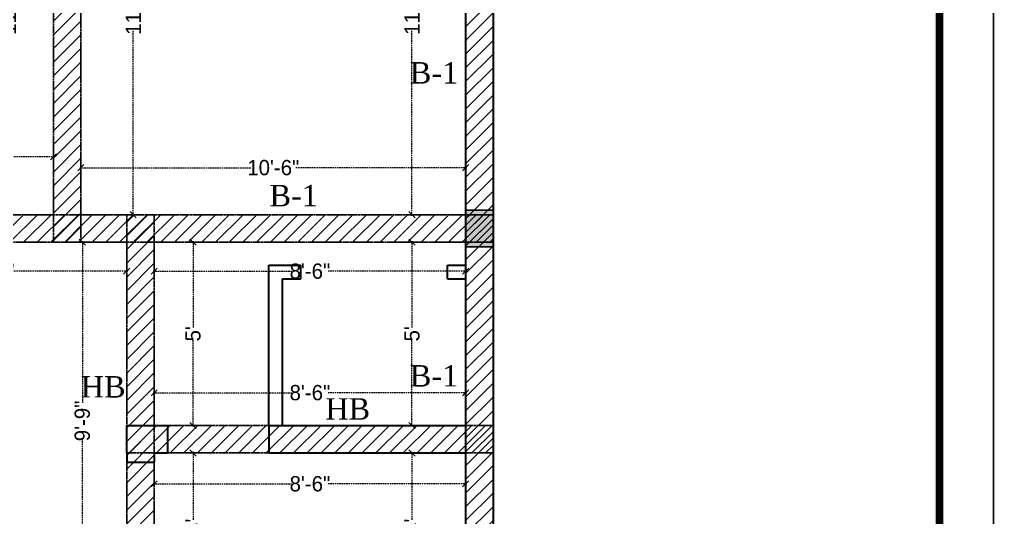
# Model space of a CAD drawing. Header units: millimetres. Extents: x -6808 to 215771, y -89660 to -16303.
# Drawn here: x 100634.1 to 100953.1, y -47631.4 to -47468.4 of the extents above; entities that cross this region are included whole.
import ezdxf

# ---------------------------------------------------------------- set-up
doc = ezdxf.new("R2010")
doc.units = ezdxf.units.MM
doc.header["$PDMODE"] = 35
doc.linetypes.add('CENTER2', pattern=[1.125, 0.75, -0.125, 0.125, -0.125])
doc.linetypes.add('DASHED', pattern=[0.75, 0.5, -0.25])
doc.layers.get('0').update_dxf_attribs({"color": 8})
for name, color, linetype, lineweight in [('beam', 6, 'CENTER2', 30), ('column', 5, 'Continuous', 30), ('wall', 7, 'Continuous', 35)]:
    doc.layers.add(name, color=color, linetype=linetype, lineweight=lineweight)
doc.layers.add('Beam Text', color=6, linetype='Continuous')
doc.layers.add('FORMAT', color=7, linetype='Continuous')
doc.styles.add('SAJ', font='eurr____.ttf')
doc.styles.get("Standard").update_dxf_attribs({"font": 'times.ttf'})
doc.dimstyles.new('SAJ', dxfattribs={"dimtxt": 5, "dimasz": 2, "dimexe": 1, "dimexo": 1, "dimgap": 0.09375, "dimtad": 0, "dimdec": 1, "dimzin": 0, "dimdsep": 46, "dimlunit": 4, "dimtxsty": 'SAJ', "dimblk": 'OBLIQUE', "dimcen": 0.125, "dimdle": 0.375, "dimadec": 0, "dimazin": 0, "dimtfac": 1, "dimtdec": 1, "dimtofl": 0, "dimtmove": 0, "dimatfit": 3, "dimldrblk": 'OBLIQUE', "dimfxl": 1, "dimtolj": 1, "dimtzin": 0, "dimlwd": 5, "dimlwe": 5, "dimarcsym": 1})
pattern_1 = [(45, (-433.7855, -2528.9853), (-2.24506403, 2.24506403), [])]
pattern_2 = [(45, (-433.7855, -2856.4853), (-2.24506403, 2.24506403), [])]
pattern_3 = [(45, (-148.7855, -2528.9853), (-2.24506403, 2.24506403), [])]

# ---------------------------------------------------------------- blocks, each defined once
blk = doc.blocks.new('c1')
at = {"layer": 'column'}
blk.add_hatch(color=256, dxfattribs=at).paths.add_polyline_path([(58376.49, -43564.36), (58385.49, -43564.36), (58385.49, -43552.36), (58376.49, -43552.36)])
for p, q in [((58376.49, -43552.36), (58376.49, -43564.36)), ((58376.49, -43552.36), (58385.49, -43552.36)), ((58385.49, -43564.36), (58385.49, -43552.36)), ((58376.49, -43564.36), (58385.49, -43564.36))]:
    blk.add_line(p, q, dxfattribs=at)
blk = doc.blocks.new('_Oblique')
at = {"color": 0, "linetype": 'ByBlock', "lineweight": -2}
blk.add_line((-0.5, -0.5), (0.5, 0.5), dxfattribs=at)
blk = doc.blocks.new('*D1093')
at = {"layer": 'Beam Text', "color": 0, "linetype": 'DASHED', "lineweight": 5, "transparency": 16777216}
for p, q in [((100503.87, -47513.34), (100567.46, -47513.34)), ((100504.25, -47531.27), (100504.25, -47512.34)), ((100645.62, -47513.34), (100582.03, -47513.34)), ((100645.25, -47531.27), (100645.25, -47512.34))]:
    blk.add_line(p, q, dxfattribs=at)
at = {"layer": 'Defpoints', "color": 0, "linetype": 'Continuous', "transparency": 16777216}
for p in [(100645.25, -47513.34), (100504.25, -47532.27), (100645.25, -47532.27)]:
    blk.add_point(p, dxfattribs=at)
at = {"layer": 'Beam Text', "color": 0, "linetype": 'Continuous', "lineweight": 5, "transparency": 16777216, "xscale": 2, "yscale": 2, "zscale": 2, "rotation": 180}
blk.add_blockref('_Oblique', (100504.25, -47513.34), dxfattribs=at)
at = {"layer": 'Beam Text', "color": 0, "linetype": 'Continuous', "lineweight": 5, "transparency": 16777216, "xscale": 2, "yscale": 2, "zscale": 2}
blk.add_blockref('_Oblique', (100645.25, -47513.34), dxfattribs=at)
at = {"layer": 'Beam Text', "color": 0, "linetype": 'Continuous', "lineweight": 18, "transparency": 16777216, "insert": (100574.75, -47513.34), "char_height": 5, "attachment_point": 5, "style": 'SAJ'}
blk.add_mtext('\\A1;11\'-9"', dxfattribs=at)
blk = doc.blocks.new('*D1095')
at = {"layer": 'Beam Text', "color": 0, "linetype": 'DASHED', "lineweight": 5, "transparency": 16777216}
for p, q in [((100630.46, -47393.4), (100630.46, -47453.92)), ((100644.25, -47393.77), (100629.46, -47393.77)), ((100630.46, -47532.65), (100630.46, -47472.12)), ((100644.25, -47532.27), (100629.46, -47532.27))]:
    blk.add_line(p, q, dxfattribs=at)
at = {"layer": 'Defpoints', "color": 0, "linetype": 'Continuous', "transparency": 16777216}
for p in [(100645.25, -47393.77), (100630.46, -47532.27), (100645.25, -47532.27)]:
    blk.add_point(p, dxfattribs=at)
at = {"layer": 'Beam Text', "color": 0, "linetype": 'Continuous', "lineweight": 5, "transparency": 16777216, "xscale": 2, "yscale": 2, "zscale": 2}
for p, rotation in [((100630.46, -47393.77), 90), ((100630.46, -47532.27), 270)]:
    blk.add_blockref('_Oblique', p, dxfattribs=dict(at, rotation=rotation))
at = {"layer": 'Beam Text', "color": 0, "linetype": 'Continuous', "lineweight": 18, "transparency": 16777216, "insert": (100630.46, -47463.02), "char_height": 5, "attachment_point": 5, "rotation": 90, "style": 'SAJ'}
blk.add_mtext('\\A1;11\'-6{\\H1.000000x;\\S1/2;}"', dxfattribs=at)
blk = doc.blocks.new('*D1097')
at = {"layer": 'Beam Text', "color": 0, "linetype": 'DASHED', "lineweight": 5, "transparency": 16777216}
for p, q in [((100762.67, -47393.4), (100762.67, -47453.92)), ((100779.25, -47393.77), (100761.67, -47393.77)), ((100762.67, -47532.65), (100762.67, -47472.12)), ((100779.25, -47532.27), (100761.67, -47532.27))]:
    blk.add_line(p, q, dxfattribs=at)
at = {"layer": 'Defpoints', "color": 0, "linetype": 'Continuous', "transparency": 16777216}
for p in [(100780.25, -47393.77), (100762.67, -47532.27), (100780.25, -47532.27)]:
    blk.add_point(p, dxfattribs=at)
at = {"layer": 'Beam Text', "color": 0, "linetype": 'Continuous', "lineweight": 5, "transparency": 16777216, "xscale": 2, "yscale": 2, "zscale": 2}
for p, rotation in [((100762.67, -47393.77), 90), ((100762.67, -47532.27), 270)]:
    blk.add_blockref('_Oblique', p, dxfattribs=dict(at, rotation=rotation))
at = {"layer": 'Beam Text', "color": 0, "linetype": 'Continuous', "lineweight": 18, "transparency": 16777216, "insert": (100762.67, -47463.02), "char_height": 5, "attachment_point": 5, "rotation": 90, "style": 'SAJ'}
blk.add_mtext('\\A1;11\'-6{\\H1.000000x;\\S1/2;}"', dxfattribs=at)
blk = doc.blocks.new('*D1098')
at = {"layer": 'Beam Text', "color": 0, "linetype": 'DASHED', "lineweight": 5, "transparency": 16777216}
for p, q in [((100671.38, -47393.4), (100671.38, -47453.92)), ((100655.25, -47393.77), (100672.38, -47393.77)), ((100671.38, -47532.65), (100671.38, -47472.12)), ((100655.25, -47532.27), (100672.38, -47532.27))]:
    blk.add_line(p, q, dxfattribs=at)
at = {"layer": 'Defpoints', "color": 0, "linetype": 'Continuous', "transparency": 16777216}
for p in [(100654.25, -47393.77), (100654.25, -47532.27), (100671.38, -47532.27)]:
    blk.add_point(p, dxfattribs=at)
at = {"layer": 'Beam Text', "color": 0, "linetype": 'Continuous', "lineweight": 5, "transparency": 16777216, "xscale": 2, "yscale": 2, "zscale": 2}
for p, rotation in [((100671.38, -47393.77), 90), ((100671.38, -47532.27), 270)]:
    blk.add_blockref('_Oblique', p, dxfattribs=dict(at, rotation=rotation))
at = {"layer": 'Beam Text', "color": 0, "linetype": 'Continuous', "lineweight": 18, "transparency": 16777216, "insert": (100671.38, -47463.02), "char_height": 5, "attachment_point": 5, "rotation": 90, "style": 'SAJ'}
blk.add_mtext('\\A1;11\'-6{\\H1.000000x;\\S1/2;}"', dxfattribs=at)
blk = doc.blocks.new('*D1099')
at = {"layer": 'Beam Text', "color": 0, "linetype": 'DASHED', "lineweight": 5, "transparency": 16777216}
for p, q in [((100653.87, -47516.89), (100709.96, -47516.89)), ((100654.25, -47531.27), (100654.25, -47515.89)), ((100780.62, -47516.89), (100724.53, -47516.89)), ((100780.25, -47531.27), (100780.25, -47515.89))]:
    blk.add_line(p, q, dxfattribs=at)
at = {"layer": 'Defpoints', "color": 0, "linetype": 'Continuous', "transparency": 16777216}
for p in [(100780.25, -47516.89), (100654.25, -47532.27), (100780.25, -47532.27)]:
    blk.add_point(p, dxfattribs=at)
at = {"layer": 'Beam Text', "color": 0, "linetype": 'Continuous', "lineweight": 5, "transparency": 16777216, "xscale": 2, "yscale": 2, "zscale": 2, "rotation": 180}
blk.add_blockref('_Oblique', (100654.25, -47516.89), dxfattribs=at)
at = {"layer": 'Beam Text', "color": 0, "linetype": 'Continuous', "lineweight": 5, "transparency": 16777216, "xscale": 2, "yscale": 2, "zscale": 2}
blk.add_blockref('_Oblique', (100780.25, -47516.89), dxfattribs=at)
at = {"layer": 'Beam Text', "color": 0, "linetype": 'Continuous', "lineweight": 18, "transparency": 16777216, "insert": (100717.25, -47516.89), "char_height": 5, "attachment_point": 5, "style": 'SAJ'}
blk.add_mtext('\\A1;10\'-6"', dxfattribs=at)
blk = doc.blocks.new('*D1120')
at = {"layer": 'Beam Text', "color": 0, "linetype": 'DASHED', "lineweight": 5, "transparency": 16777216}
for p, q in [((100678.25, -47542.27), (100678.25, -47551.78)), ((100780.25, -47542.27), (100780.25, -47551.78)), ((100677.87, -47550.78), (100723.3, -47550.78)), ((100780.62, -47550.78), (100735.19, -47550.78))]:
    blk.add_line(p, q, dxfattribs=at)
at = {"layer": 'Defpoints', "color": 0, "linetype": 'Continuous', "transparency": 16777216}
for p in [(100678.25, -47541.27), (100780.25, -47541.27), (100780.25, -47550.78)]:
    blk.add_point(p, dxfattribs=at)
at = {"layer": 'Beam Text', "color": 0, "linetype": 'Continuous', "lineweight": 5, "transparency": 16777216, "xscale": 2, "yscale": 2, "zscale": 2, "rotation": 180}
blk.add_blockref('_Oblique', (100678.25, -47550.78), dxfattribs=at)
at = {"layer": 'Beam Text', "color": 0, "linetype": 'Continuous', "lineweight": 5, "transparency": 16777216, "xscale": 2, "yscale": 2, "zscale": 2}
blk.add_blockref('_Oblique', (100780.25, -47550.78), dxfattribs=at)
at = {"layer": 'Beam Text', "color": 0, "linetype": 'Continuous', "lineweight": 18, "transparency": 16777216, "insert": (100729.25, -47550.78), "char_height": 5, "attachment_point": 5, "style": 'SAJ'}
blk.add_mtext('\\A1;8\'-6"', dxfattribs=at)
blk = doc.blocks.new('*D1121')
at = {"layer": 'Beam Text', "color": 0, "linetype": 'DASHED', "lineweight": 5, "transparency": 16777216}
for p, q in [((100779.25, -47541.27), (100761.67, -47541.27)), ((100762.67, -47540.9), (100762.67, -47569.19)), ((100762.67, -47601.65), (100762.67, -47573.36)), ((100779.25, -47601.27), (100761.67, -47601.27))]:
    blk.add_line(p, q, dxfattribs=at)
at = {"layer": 'Defpoints', "color": 0, "linetype": 'Continuous', "transparency": 16777216}
for p in [(100780.25, -47541.27), (100762.67, -47601.27), (100780.25, -47601.27)]:
    blk.add_point(p, dxfattribs=at)
at = {"layer": 'Beam Text', "color": 0, "linetype": 'Continuous', "lineweight": 5, "transparency": 16777216, "xscale": 2, "yscale": 2, "zscale": 2}
for p, rotation in [((100762.67, -47541.27), 90), ((100762.67, -47601.27), 270)]:
    blk.add_blockref('_Oblique', p, dxfattribs=dict(at, rotation=rotation))
at = {"layer": 'Beam Text', "color": 0, "linetype": 'Continuous', "lineweight": 18, "transparency": 16777216, "insert": (100762.67, -47571.27), "char_height": 5, "attachment_point": 5, "rotation": 90, "style": 'SAJ'}
blk.add_mtext("\\A1;5'", dxfattribs=at)
blk = doc.blocks.new('*D1122')
at = {"layer": 'Beam Text', "color": 0, "linetype": 'DASHED', "lineweight": 5, "transparency": 16777216}
for p, q in [((100679.25, -47541.27), (100691.96, -47541.27)), ((100690.96, -47540.9), (100690.96, -47569.19)), ((100690.96, -47601.65), (100690.96, -47573.36)), ((100679.25, -47601.27), (100691.96, -47601.27))]:
    blk.add_line(p, q, dxfattribs=at)
at = {"layer": 'Defpoints', "color": 0, "linetype": 'Continuous', "transparency": 16777216}
for p in [(100678.25, -47541.27), (100678.25, -47601.27), (100690.96, -47601.27)]:
    blk.add_point(p, dxfattribs=at)
at = {"layer": 'Beam Text', "color": 0, "linetype": 'Continuous', "lineweight": 5, "transparency": 16777216, "xscale": 2, "yscale": 2, "zscale": 2}
for p, rotation in [((100690.96, -47541.27), 90), ((100690.96, -47601.27), 270)]:
    blk.add_blockref('_Oblique', p, dxfattribs=dict(at, rotation=rotation))
at = {"layer": 'Beam Text', "color": 0, "linetype": 'Continuous', "lineweight": 18, "transparency": 16777216, "insert": (100690.96, -47571.27), "char_height": 5, "attachment_point": 5, "rotation": 90, "style": 'SAJ'}
blk.add_mtext("\\A1;5'", dxfattribs=at)
blk = doc.blocks.new('*D1100')
at = {"layer": 'Beam Text', "color": 0, "linetype": 'DASHED', "lineweight": 5, "transparency": 16777216}
for p, q in [((100677.87, -47590.55), (100723.3, -47590.55)), ((100678.25, -47600.27), (100678.25, -47589.55)), ((100780.62, -47590.55), (100735.19, -47590.55)), ((100780.25, -47600.27), (100780.25, -47589.55))]:
    blk.add_line(p, q, dxfattribs=at)
at = {"layer": 'Defpoints', "color": 0, "linetype": 'Continuous', "transparency": 16777216}
for p in [(100780.25, -47590.55), (100678.25, -47601.27), (100780.25, -47601.27)]:
    blk.add_point(p, dxfattribs=at)
at = {"layer": 'Beam Text', "color": 0, "linetype": 'Continuous', "lineweight": 5, "transparency": 16777216, "xscale": 2, "yscale": 2, "zscale": 2, "rotation": 180}
blk.add_blockref('_Oblique', (100678.25, -47590.55), dxfattribs=at)
at = {"layer": 'Beam Text', "color": 0, "linetype": 'Continuous', "lineweight": 5, "transparency": 16777216, "xscale": 2, "yscale": 2, "zscale": 2}
blk.add_blockref('_Oblique', (100780.25, -47590.55), dxfattribs=at)
at = {"layer": 'Beam Text', "color": 0, "linetype": 'Continuous', "lineweight": 18, "transparency": 16777216, "insert": (100729.25, -47590.55), "char_height": 5, "attachment_point": 5, "style": 'SAJ'}
blk.add_mtext('\\A1;8\'-6"', dxfattribs=at)
blk = doc.blocks.new('*D1123')
at = {"layer": 'Beam Text', "color": 0, "linetype": 'DASHED', "lineweight": 5, "transparency": 16777216}
for p, q in [((100678.25, -47611.27), (100678.25, -47621.38)), ((100780.25, -47611.27), (100780.25, -47621.38)), ((100677.87, -47620.38), (100723.3, -47620.38)), ((100780.62, -47620.38), (100735.19, -47620.38))]:
    blk.add_line(p, q, dxfattribs=at)
at = {"layer": 'Defpoints', "color": 0, "linetype": 'Continuous', "transparency": 16777216}
for p in [(100678.25, -47610.27), (100780.25, -47610.27), (100780.25, -47620.38)]:
    blk.add_point(p, dxfattribs=at)
at = {"layer": 'Beam Text', "color": 0, "linetype": 'Continuous', "lineweight": 5, "transparency": 16777216, "xscale": 2, "yscale": 2, "zscale": 2, "rotation": 180}
blk.add_blockref('_Oblique', (100678.25, -47620.38), dxfattribs=at)
at = {"layer": 'Beam Text', "color": 0, "linetype": 'Continuous', "lineweight": 5, "transparency": 16777216, "xscale": 2, "yscale": 2, "zscale": 2}
blk.add_blockref('_Oblique', (100780.25, -47620.38), dxfattribs=at)
at = {"layer": 'Beam Text', "color": 0, "linetype": 'Continuous', "lineweight": 18, "transparency": 16777216, "insert": (100729.25, -47620.38), "char_height": 5, "attachment_point": 5, "style": 'SAJ'}
blk.add_mtext('\\A1;8\'-6"', dxfattribs=at)
blk = doc.blocks.new('*D1101')
at = {"layer": 'Beam Text', "color": 0, "linetype": 'DASHED', "lineweight": 5, "transparency": 16777216}
for p, q in [((100679.25, -47610.27), (100691.96, -47610.27)), ((100690.96, -47609.9), (100690.96, -47632.25)), ((100690.96, -47658.65), (100690.96, -47636.3)), ((100679.25, -47658.27), (100691.96, -47658.27))]:
    blk.add_line(p, q, dxfattribs=at)
at = {"layer": 'Defpoints', "color": 0, "linetype": 'Continuous', "transparency": 16777216}
for p in [(100678.25, -47610.27), (100678.25, -47658.27), (100690.96, -47658.27)]:
    blk.add_point(p, dxfattribs=at)
at = {"layer": 'Beam Text', "color": 0, "linetype": 'Continuous', "lineweight": 5, "transparency": 16777216, "xscale": 2, "yscale": 2, "zscale": 2}
for p, rotation in [((100690.96, -47610.27), 90), ((100690.96, -47658.27), 270)]:
    blk.add_blockref('_Oblique', p, dxfattribs=dict(at, rotation=rotation))
at = {"layer": 'Beam Text', "color": 0, "linetype": 'Continuous', "lineweight": 18, "transparency": 16777216, "insert": (100690.96, -47634.27), "char_height": 5, "attachment_point": 5, "rotation": 90, "style": 'SAJ'}
blk.add_mtext("\\A1;4'", dxfattribs=at)
blk = doc.blocks.new('*D1102')
at = {"layer": 'Beam Text', "color": 0, "linetype": 'DASHED', "lineweight": 5, "transparency": 16777216}
for p, q in [((100779.25, -47610.27), (100761.67, -47610.27)), ((100762.67, -47609.9), (100762.67, -47632.25)), ((100762.67, -47658.65), (100762.67, -47636.3)), ((100779.25, -47658.27), (100761.67, -47658.27))]:
    blk.add_line(p, q, dxfattribs=at)
at = {"layer": 'Defpoints', "color": 0, "linetype": 'Continuous', "transparency": 16777216}
for p in [(100780.25, -47610.27), (100762.67, -47658.27), (100780.25, -47658.27)]:
    blk.add_point(p, dxfattribs=at)
at = {"layer": 'Beam Text', "color": 0, "linetype": 'Continuous', "lineweight": 5, "transparency": 16777216, "xscale": 2, "yscale": 2, "zscale": 2}
for p, rotation in [((100762.67, -47610.27), 90), ((100762.67, -47658.27), 270)]:
    blk.add_blockref('_Oblique', p, dxfattribs=dict(at, rotation=rotation))
at = {"layer": 'Beam Text', "color": 0, "linetype": 'Continuous', "lineweight": 18, "transparency": 16777216, "insert": (100762.67, -47634.27), "char_height": 5, "attachment_point": 5, "rotation": 90, "style": 'SAJ'}
blk.add_mtext("\\A1;4'", dxfattribs=at)
blk = doc.blocks.new('*D1125')
at = {"layer": 'Beam Text', "color": 0, "linetype": 'DASHED', "lineweight": 5, "transparency": 16777216}
for p, q in [((100575, -47542.27), (100575, -47551.78)), ((100669.25, -47542.27), (100669.25, -47551.78)), ((100574.62, -47550.78), (100612.56, -47550.78)), ((100669.62, -47550.78), (100631.68, -47550.78))]:
    blk.add_line(p, q, dxfattribs=at)
at = {"layer": 'Defpoints', "color": 0, "linetype": 'Continuous', "transparency": 16777216}
for p in [(100575, -47541.27), (100669.25, -47541.27), (100575, -47550.78)]:
    blk.add_point(p, dxfattribs=at)
at = {"layer": 'Beam Text', "color": 0, "linetype": 'Continuous', "lineweight": 5, "transparency": 16777216, "xscale": 2, "yscale": 2, "zscale": 2, "rotation": 180}
blk.add_blockref('_Oblique', (100575, -47550.78), dxfattribs=at)
at = {"layer": 'Beam Text', "color": 0, "linetype": 'Continuous', "lineweight": 5, "transparency": 16777216, "xscale": 2, "yscale": 2, "zscale": 2}
blk.add_blockref('_Oblique', (100669.25, -47550.78), dxfattribs=at)
at = {"layer": 'Beam Text', "color": 0, "linetype": 'Continuous', "lineweight": 18, "transparency": 16777216, "insert": (100622.12, -47550.78), "char_height": 5, "attachment_point": 5, "style": 'SAJ'}
blk.add_mtext('\\A1;7\'-10{\\H1.000000x;\\S1/2;}"', dxfattribs=at)
blk = doc.blocks.new('*D1131')
at = {"layer": 'Beam Text', "color": 0, "linetype": 'DASHED', "lineweight": 5, "transparency": 16777216}
for p, q in [((100668.25, -47541.27), (100653.72, -47541.27)), ((100654.72, -47540.9), (100654.72, -47593.81)), ((100654.72, -47658.65), (100654.72, -47605.74)), ((100668.25, -47658.27), (100653.72, -47658.27))]:
    blk.add_line(p, q, dxfattribs=at)
at = {"layer": 'Defpoints', "color": 0, "linetype": 'Continuous', "transparency": 16777216}
for p in [(100669.25, -47541.27), (100654.72, -47658.27), (100669.25, -47658.27)]:
    blk.add_point(p, dxfattribs=at)
at = {"layer": 'Beam Text', "color": 0, "linetype": 'Continuous', "lineweight": 5, "transparency": 16777216, "xscale": 2, "yscale": 2, "zscale": 2}
for p, rotation in [((100654.72, -47541.27), 90), ((100654.72, -47658.27), 270)]:
    blk.add_blockref('_Oblique', p, dxfattribs=dict(at, rotation=rotation))
at = {"layer": 'Beam Text', "color": 0, "linetype": 'Continuous', "lineweight": 18, "transparency": 16777216, "insert": (100654.72, -47599.77), "char_height": 5, "attachment_point": 5, "rotation": 90, "style": 'SAJ'}
blk.add_mtext('\\A1;9\'-9"', dxfattribs=at)

msp = doc.modelspace()

# ---------------------------------------------------------------- hatches: boundary and pattern name
at = {"layer": 'beam', "linetype": 'Continuous', "lineweight": 18}
h = msp.add_hatch(dxfattribs=at)
h.set_pattern_fill('ANSI31', color=252, style=0)
h.set_pattern_definition(pattern_1)
h.paths.add_polyline_path([(100654.247, -47384.774), (100645.247, -47384.774), (100645.247, -47393.774), (100654.247, -47393.774)])
h.paths.add_polyline_path([(100645.247, -47541.274), (100654.247, -47541.274), (100654.247, -47393.774), (100645.247, -47393.774)])
h = msp.add_hatch(dxfattribs=at)
h.set_pattern_fill('ANSI31', color=256, style=0)
h.set_pattern_definition(pattern_3)
h.paths.add_polyline_path([(100789.247, -47384.774), (100780.247, -47384.774), (100780.247, -47393.774), (100789.247, -47393.774)])
h.paths.add_polyline_path([(100789.247, -47393.774), (100780.247, -47393.774), (100780.247, -47541.274), (100789.247, -47541.274)])
h = msp.add_hatch(dxfattribs=at)
h.set_pattern_fill('ANSI31', color=256, style=0)
h.set_pattern_definition(pattern_2)
h.paths.add_polyline_path([(100504.247, -47532.274), (100495.247, -47532.274), (100495.247, -47541.274), (100504.247, -47541.274)])
h.paths.add_polyline_path([(100611.747, -47532.274), (100504.247, -47532.274), (100504.247, -47541.274), (100611.747, -47541.274)])
h.paths.add_polyline_path([(100616.747, -47532.274), (100611.747, -47532.274), (100611.747, -47541.274), (100616.747, -47541.274)])
h.paths.add_polyline_path([(100645.247, -47532.274), (100616.747, -47532.274), (100616.747, -47541.274), (100645.247, -47541.274)])
h.paths.add_polyline_path([(100654.247, -47532.274), (100645.247, -47532.274), (100645.247, -47541.274), (100654.247, -47541.274)])
h = msp.add_hatch(dxfattribs=at)
h.set_pattern_fill('ANSI31', color=256, style=0)
h.set_pattern_definition(pattern_2)
h.paths.add_polyline_path([(100715.497, -47532.274), (100654.247, -47532.274), (100654.247, -47541.274), (100715.497, -47541.274)])
h.paths.add_polyline_path([(100720.497, -47532.274), (100715.497, -47532.274), (100715.497, -47541.274), (100720.497, -47541.274)])
h.paths.add_polyline_path([(100780.247, -47532.274), (100720.497, -47532.274), (100720.497, -47541.274), (100780.247, -47541.274)])
h.paths.add_polyline_path([(100789.247, -47532.274), (100780.247, -47532.274), (100780.247, -47541.274), (100789.247, -47541.274)])
h.paths.add_polyline_path([(100654.247, -47532.274), (100645.247, -47532.274), (100645.247, -47541.274), (100654.247, -47541.274)])
h = msp.add_hatch(dxfattribs=at)
h.set_pattern_fill('ANSI31', color=252, style=0)
h.set_pattern_definition(pattern_1)
h.paths.add_polyline_path([(100678.247, -47532.274), (100669.247, -47532.274), (100669.247, -47541.274), (100678.247, -47541.274)])
h.paths.add_polyline_path([(100669.247, -47601.274), (100678.247, -47601.274), (100678.247, -47541.274), (100669.247, -47541.274)])
h.paths.add_polyline_path([(100669.247, -47601.274), (100669.247, -47610.274), (100678.247, -47610.274), (100678.247, -47601.274)])
h.paths.add_polyline_path([(100669.247, -47667.274), (100678.247, -47667.274), (100678.247, -47610.274), (100669.247, -47610.274)])
h = msp.add_hatch(dxfattribs=at)
h.set_pattern_fill('ANSI31', color=256, style=0)
h.set_pattern_definition(pattern_3)
h.paths.add_polyline_path([(100789.247, -47532.274), (100780.247, -47532.274), (100780.247, -47541.274), (100789.247, -47541.274)])
h.paths.add_polyline_path([(100789.247, -47541.274), (100780.247, -47541.274), (100780.247, -47578.524), (100789.247, -47578.524)])
h.paths.add_polyline_path([(100789.247, -47578.524), (100780.247, -47578.524), (100780.247, -47583.524), (100789.247, -47583.524)])
h.paths.add_polyline_path([(100789.247, -47583.524), (100780.247, -47583.524), (100780.247, -47667.274), (100789.247, -47667.274)])
h = msp.add_hatch(dxfattribs=at)
h.set_pattern_fill('ANSI31', color=252, style=0)
h.set_pattern_definition(pattern_1)
h.paths.add_polyline_path([(100780.247, -47601.274), (100780.247, -47610.274), (100789.247, -47610.274), (100789.247, -47601.274)])
h.paths.add_polyline_path([(100678.247, -47601.274), (100678.247, -47610.274), (100780.247, -47610.274), (100780.247, -47601.274)])
h.paths.add_polyline_path([(100669.247, -47610.274), (100678.247, -47610.274), (100678.247, -47601.274), (100669.247, -47601.274)])

# ---------------------------------------------------------------- linework, layer by layer
at = {"layer": 'beam', "color": 252}
for points in [[(100645.247, -47384.774), (100654.247, -47384.774), (100654.247, -47541.274), (100645.247, -47541.274)], [(100669.247, -47667.274), (100678.247, -47667.274), (100678.247, -47532.274), (100669.247, -47532.274)], [(100789.247, -47601.274), (100669.247, -47601.274), (100669.247, -47610.274), (100789.247, -47610.274)]]:
    msp.add_lwpolyline(points, close=True, dxfattribs=at)
at = {"layer": 'beam'}
for points in [[(100780.247, -47384.774), (100789.247, -47384.774), (100789.247, -47541.274), (100780.247, -47541.274)], [(100495.247, -47532.274), (100789.247, -47532.274), (100789.247, -47541.274), (100495.247, -47541.274)], [(100780.247, -47532.274), (100789.247, -47532.274), (100789.247, -47667.274), (100780.247, -47667.274)]]:
    msp.add_lwpolyline(points, close=True, dxfattribs=at)
at = {"layer": 'FORMAT', "color": 0}
msp.add_lwpolyline([(100112.89, -47020.609), (100112.89, -48213.724), (100953.111, -48213.724), (100953.111, -47020.609)], close=True, dxfattribs=at)
msp.add_lwpolyline([(100112.89, -47020.609), (100112.89, -48213.724), (100953.111, -48213.724), (100953.111, -47020.609)], close=True, dxfattribs=at)
at = {"layer": 'FORMAT', "color": 0, "const_width": 2.464}
msp.add_lwpolyline([(100130.574, -47038.294), (100130.574, -48196.039), (100935.427, -48196.039), (100935.427, -47038.294)], close=True, dxfattribs=at)
msp.add_lwpolyline([(100130.574, -47038.294), (100130.574, -48196.039), (100935.427, -48196.039), (100935.427, -47038.294)], close=True, dxfattribs=at)
at = {"layer": 'wall'}
for p, q in [((100789.247, -47123.774), (100789.247, -47911.774)), ((100780.247, -47245.274), (100780.247, -47811.274)), ((100669.247, -47601.274), (100682.747, -47601.274)), ((100669.247, -47610.274), (100669.247, -47601.274)), ((100682.747, -47610.274), (100682.747, -47601.274)), ((100715.747, -47601.274), (100780.247, -47601.274)), ((100715.747, -47601.274), (100715.747, -47610.274)), ((100669.247, -47610.274), (100669.247, -47613.274)), ((100678.247, -47610.274), (100682.747, -47610.274)), ((100678.247, -47610.274), (100678.247, -47613.274)), ((100715.747, -47610.274), (100780.247, -47610.274)), ((100669.247, -47613.274), (100678.247, -47613.274))]:
    msp.add_line(p, q, dxfattribs=at)
at = {"layer": 'wall', "color": 1}
for p, q in [((100715.747, -47601.274), (100715.747, -47548.774)), ((100715.747, -47548.774), (100726.247, -47548.774)), ((100726.247, -47553.274), (100726.247, -47548.774)), ((100774.247, -47548.774), (100780.247, -47548.774)), ((100774.247, -47553.274), (100774.247, -47548.774)), ((100720.247, -47601.274), (100720.247, -47553.274)), ((100720.247, -47553.274), (100726.247, -47553.274)), ((100774.247, -47553.274), (100780.247, -47553.274))]:
    msp.add_line(p, q, dxfattribs=at)

# ---------------------------------------------------------------- block references
at = {"layer": 'column'}
msp.add_blockref('c1', (42403.755, -3978.412), dxfattribs=at)

# ---------------------------------------------------------------- texts
at = {"layer": 'Beam Text', "linetype": 'ByBlock', "lineweight": 30, "ltscale": 2, "char_height": 7, "width": 109.25542, "attachment_point": 5}
for s, insert in [('B-1', (100769.889, -47485.855)), ('B-1', (100723.94, -47526.035)), ('B-1', (100769.889, -47585.026)), ('HB', (100661.54, -47588.626)), ('HB', (100741.607, -47595.862))]:
    msp.add_mtext(s, dxfattribs=dict(at, insert=insert))

# ---------------------------------------------------------------- dimensions: what is measured, and where the dimension line sits
at = {"layer": 'Beam Text', "color": 1, "linetype": 'Continuous', "lineweight": 18}
for p1, p2, distance, picture, middle in [((100645.247, -47393.774), (100645.247, -47532.274), -14.783, '*D1095', (100630.464, -47463.024)), ((100654.247, -47393.774), (100654.247, -47532.274), 17.128, '*D1098', (100671.375, -47463.024)), ((100780.247, -47393.774), (100780.247, -47532.274), -17.575, '*D1097', (100762.672, -47463.024)), ((100504.247, -47532.274), (100645.247, -47532.274), 18.937, '*D1093', (100574.747, -47513.336)), ((100654.247, -47532.274), (100780.247, -47532.274), 15.386, '*D1099', (100717.247, -47516.888)), ((100669.247, -47541.274), (100669.247, -47658.274), -14.527, '*D1131', (100654.719, -47599.774)), ((100678.247, -47541.274), (100678.247, -47601.274), 12.715, '*D1122', (100690.962, -47571.274)), ((100780.247, -47541.274), (100780.247, -47601.274), -17.575, '*D1121', (100762.672, -47571.274)), ((100669.246563837, -47541.273770887), (100574.996563837, -47541.273770887), 9.510984808, '*D1125', (100622.121563837, -47550.784755695)), ((100678.247, -47541.274), (100780.247, -47541.274), -9.511, '*D1120', (100729.247, -47550.785)), ((100678.247, -47601.274), (100780.247, -47601.274), 10.726, '*D1100', (100729.247, -47590.547)), ((100678.247, -47610.274), (100780.247, -47610.274), -10.104, '*D1123', (100729.247, -47620.377)), ((100678.247, -47610.274), (100678.247, -47658.274), 12.715, '*D1101', (100690.962, -47634.274)), ((100780.247, -47610.274), (100780.247, -47658.274), -17.575, '*D1102', (100762.672, -47634.274))]:
    dim = msp.add_aligned_dim(p1=p1, p2=p2, distance=distance, dimstyle='SAJ', dxfattribs=at)
    dim.commit()
    dim.dimension.update_dxf_attribs({"geometry": picture, "text_midpoint": middle})

doc.saveas('drawing.dxf')
